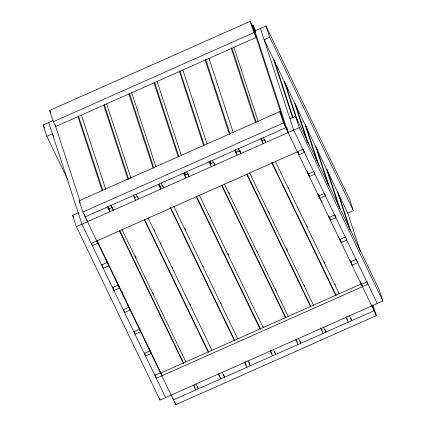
<?xml version="1.0" encoding="UTF-8"?>
<svg xmlns="http://www.w3.org/2000/svg" width="426" height="426" viewBox="0 0 426 426"><rect width="100%" height="100%" fill="white"/><g stroke="black" fill="none" stroke-linecap="round" stroke-linejoin="round"><path stroke-width="0.64" d="M250.206 21.3L253.896 32.594L256.223 37.408L55.646 126.543L53.319 121.729L49.629 110.435L250.206 21.3L255.696 32.685M251.793 25.826L253.007 25.288L255.824 31.125M67.596 179.357L46.828 136.315L43.133 125.02L53.165 120.563M254.855 30.933L265.994 25.981L349.65 199.352L353.34 210.646L347.765 213.122L360.375 251.691M53.319 121.729L253.896 32.594M46.828 136.315L52.398 133.839L53.522 136.171M265.994 25.981L269.69 37.27L264.115 39.746L347.765 213.122M372.883 304.899L376.371 315.565L175.794 404.7L82.846 212.063L79.156 200.774L279.733 111.633L282.055 116.452M289.952 118.79L295.522 116.314L379.172 289.685L382.868 300.98L160.006 400.019L76.35 226.648L72.66 215.354L78.235 212.878M82.846 212.063L283.423 122.928L279.733 111.633M134.648 197.504L137.566 196.21M160.74 188.042L159.894 186.29L162.636 185.07M184.927 175.166L188.058 173.771M210.343 163.866L213.825 162.322L214.752 165.144L212.425 160.325M236.11 152.417L239.945 150.713L240.866 153.536L238.544 148.722M262.23 140.809L264.86 139.643M76.35 226.648L299.212 127.608L295.522 116.314M91.217 243.438L302.934 149.345M101.612 264.972L107.182 262.496L106.26 259.674M313.696 171.641L308.12 174.117L307.199 171.295M324.202 193.425L318.632 195.901L317.892 193.644M112.501 287.55L118.077 285.074L117.15 282.252M334.66 215.098L329.09 217.574L328.537 215.881M123.247 309.824L128.822 307.348L127.896 304.521M345.262 237.069L339.692 239.545L338.766 236.723M133.849 331.795L139.424 329.319L138.498 326.497M144.308 353.468L149.877 350.992L148.956 348.164M356.008 259.343L350.438 261.82L349.698 259.562M154.819 375.253L160.389 372.777L159.468 369.949M362.35 285.596L361.504 283.844L160.927 372.979L161.853 375.807M366.903 281.916L361.328 284.392L360.407 281.57M269.69 37.27L353.34 210.646M253.933 28.111L255.339 31.029M299.212 127.608L382.868 300.98M377.292 303.456L293.642 130.084L260.424 28.457M286.224 126.911L287.353 129.248M287.145 129.738L288.274 132.071M298.466 153.195L297.902 152.029L298.828 154.851L304.398 152.375L303.376 149.238M309.542 176.151L308.413 173.813L309.34 176.636L314.91 174.159L314.292 172.28M319.718 197.238L318.872 195.486L319.793 198.308L325.368 195.832L324.548 193.324M320.842 199.57L322.253 202.488M328.952 216.376L330.88 220.375M339.495 238.225L341.348 242.069M350.582 261.202L351.115 262.304M283.423 122.928L376.371 315.565M288.455 187.632L289.036 188.83M306.342 224.699L307.497 227.09M324.223 261.766L324.804 262.959M334.9 283.886L335.475 285.079M275.313 161.3L339.218 293.748M263.46 137.646L265.787 142.465L265.047 140.207M349.437 315.836L351.759 320.65L350.939 318.142M260.829 138.817L263.151 143.631L261.308 137.987M271.969 162.29L336.295 295.607M271.809 162.86L335.715 295.309M345.928 317.391L348.255 322.21L346.407 316.566M250.552 173.984L251.127 175.182M268.433 211.051L269.876 214.044M286.32 248.118L287.47 250.509M304.201 285.186L304.782 286.378M249.519 172.764L313.424 305.213M323.643 327.296L325.97 332.115L325.15 329.602M236.095 151.368L235.232 149.574L236.153 152.396M247.059 174.085L310.804 306.209M246.606 174.058L310.511 306.507M234.71 150.421L237.037 155.24L235.189 149.595M320.73 328.595L323.052 333.409L321.412 328.393M228.81 192.36L229.385 193.558M257.368 251.548L257.943 252.74M275.249 288.61L276.405 291.001M224.321 183.963L288.226 316.411M298.44 338.5L300.767 343.313L299.947 340.805M221.983 185.23L285.734 317.349M221.531 185.203L285.436 317.647M295.655 339.735L297.982 344.554L296.342 339.533M208.942 161.875L211.269 166.688L209.422 161.044M210.082 216.653L210.662 217.851M227.969 253.72L228.544 254.918M262.869 326.06L263.449 327.253M199.246 195.103L263.151 327.551M273.37 349.639L275.691 354.453L274.871 351.945M186.657 171.779L188.979 176.593L188.244 174.335M196.567 196.524L260.6 329.245M196.114 196.498L260.02 328.947M270.233 351.035L272.56 355.848L270.712 350.204M183.526 173.169L185.848 177.988L184.186 172.908M184.953 228.549L185.528 229.747M202.835 265.616L203.415 266.809M220.721 302.684L221.296 303.876M173.824 206.402L237.735 338.851M247.948 360.939L250.275 365.753L249.247 362.617M161.236 183.073L163.563 187.893L162.823 185.635M170.506 207.377L234.832 340.699M170.347 207.952L234.252 340.395M158.451 184.314L160.778 189.128L159.116 184.048M244.465 362.483L246.792 367.303L244.945 361.653M154.281 229.838L154.856 231.036M160.623 242.99L161.204 244.183M172.163 266.905L172.743 268.098M190.049 303.967L190.624 305.165M148.056 217.851L211.962 350.3M222.18 372.388L224.507 377.202L223.682 374.694M136.166 194.219L138.487 199.033L137.933 197.339M133.247 195.513L135.575 200.332L133.727 194.682M144.68 219.582L208.719 352.302M144.228 219.555L208.133 352.004M218.352 374.092L220.673 378.906L218.831 373.261M110.962 205.417L113.284 210.236L112.363 207.409L108.859 208.969L109.706 210.721M135.085 255.792L136.24 258.183M152.971 292.859L153.546 294.052M182.392 353.836L182.967 355.034M121.942 229.46L185.848 361.908M196.066 383.996L198.388 388.81L197.568 386.302M109.376 209.134L107.938 206.147L109.78 211.791L107.459 206.977M119.765 230.658L183.798 363.378M119.312 230.631L183.217 363.08M193.431 385.163L195.758 389.982L194.118 384.96M49.629 110.435L50.923 113.114M43.133 125.02L44.576 128.008M79.156 200.774L80.189 202.914M121.905 291.192L123.034 293.53M161.773 374.731L96.963 240.413L97.889 243.235L92.314 245.711L91.494 243.203M165.576 397.543L81.925 224.172L48.708 122.544M72.66 215.354L73.528 217.148M338.063 192.6L350.667 231.164M367.18 281.682L368 284.19L156.278 378.283L155.048 374.518M337.376 191.583L349.778 229.523M372.202 305.101L374.044 310.746L173.473 399.886L172.855 398.001M327.259 169.809L340.273 209.624M356.583 259.519L357.606 262.656L352.036 265.132L350.742 261.175M326.481 169.005L338.675 206.317M361.504 283.844L362.425 286.666M316.571 147.859L329.383 187.051M346.306 238.826L346.716 240.078L341.141 242.554L340.22 239.731M315.735 146.736L328.345 185.305M305.415 124.333L319.047 166.044M334.942 214.667L335.97 217.803L330.395 220.279L329.474 217.457M305.133 124.759L317.327 162.072M295.841 105.499L308.445 144.073M294.68 103.092L307.492 142.295M284.973 82.569L297.785 121.767M284.169 81.307L296.571 119.248M274.259 60.162L293.061 117.688M273.412 59.012L292.63 117.821M253.007 25.288L288.072 132.561M252.527 26.114L285.745 127.741L85.173 216.882L84.353 214.369M233.933 47.313L258.321 121.927M231.792 47.691L256.148 122.198M231.302 48.484L255.483 122.464M209.017 58.383L233.405 133.003M238.145 148.28L239.071 151.102M205.678 59.294L230.029 133.807M205.188 60.087L229.577 134.707M182.898 69.992L207.084 143.977M210.156 160.719L211.083 163.541M179.91 70.748L204.262 145.261M179.415 71.541L203.804 146.155M157.13 81.446L181.311 155.426M184.921 172.578L185.661 174.836M154.697 82.676L178.84 156.555M153.999 82.836L178.18 156.821M131.714 92.74L155.895 166.726M159.154 184.032L159.894 186.29M129.621 93.816L153.978 168.329M128.924 93.981L153.11 167.961M106.638 103.88L131.027 178.499M104.216 104.386L128.567 178.899M103.72 105.179L128.114 179.793M81.435 115.084L105.621 189.069M110.568 204.975L111.49 207.797M174.766 401.564L175.794 404.7M78.421 115.845L102.778 190.358M77.931 116.639L102.112 190.624M150.17 350.689L151.097 353.511L145.522 355.987L144.499 352.85M139.664 328.904L140.585 331.726L135.015 334.202L133.988 331.066M159.388 398.14L160.006 400.019M129.206 307.231L130.127 310.053L124.557 312.53L123.529 309.393M118.604 285.26L119.525 288.082L113.955 290.559L112.725 286.794M107.858 262.986L108.779 265.808L103.209 268.284L101.979 264.519M86.574 218.873L87.495 221.696M55.029 124.664L80.035 201.163"/></g></svg>
